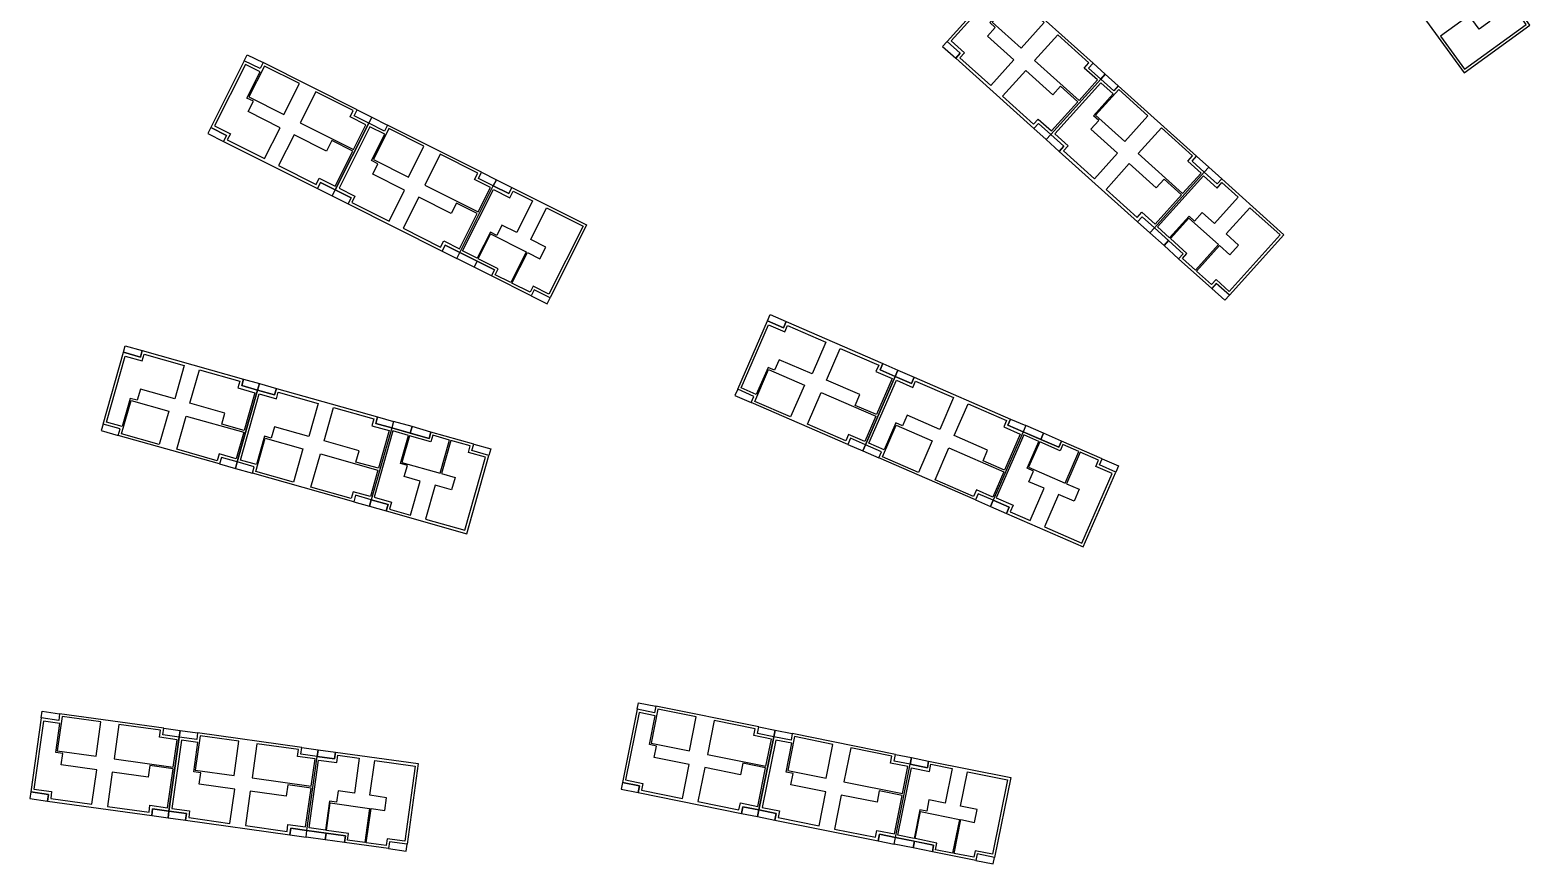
# Model space of a CAD drawing. Header units: millimetres. Extents: x 2243236 to 2245245, y 377909 to 380965.
# Drawn here: x 2243353.3 to 2243607.6, y 378292.3 to 378433.7 of the extents above; entities that cross this region are included whole.
import ezdxf

# ---------------------------------------------------------------- set-up
doc = ezdxf.new("R2010")
doc.units = ezdxf.units.MM
for name, color, linetype in [('планировка_квартир_1_тип_балконы', 6, 'Continuous'), ('планировка_квартир_1_тип_двухкомнатные', 2, 'Continuous'), ('планировка_квартир_1_тип_контур', 249, 'Continuous'), ('планировка_квартир_1_тип_однокомнатная', 5, 'Continuous'), ('планировка_квартир_1_тип_трехкомнатные', 1, 'Continuous'), ('планировка_квартир_тип_2_балконы', 6, 'Continuous'), ('планировка_квартир_тип_2_двухкомнатные', 2, 'Continuous'), ('планировка_квартир_тип_2_контур', 249, 'Continuous'), ('планировка_квартир_тип_2_однокомнатные', 5, 'Continuous'), ('планировка_квартир_тип_2_трехкомнатные', 1, 'Continuous')]:
    doc.layers.add(name, color=color, linetype=linetype)

msp = doc.modelspace()

# ---------------------------------------------------------------- linework, layer by layer
at = {"layer": 'планировка_квартир_1_тип_балконы'}
for points in [[(2243432.39, 378408.35), (2243435.02, 378407.03), (2243434.51, 378406.01), (2243431.87, 378407.33)], [(2243553.15, 378410.47), (2243555.34, 378408.5), (2243554.57, 378407.65), (2243552.39, 378409.62)], [(2243543.92, 378400.21), (2243546.34, 378398.01), (2243545.58, 378397.16), (2243543.15, 378399.35)], [(2243426.19, 378396.02), (2243429.11, 378394.54), (2243428.6, 378393.52), (2243425.68, 378394.99)], [(2243546.34, 378398.01), (2243548.81, 378395.79), (2243548.04, 378394.94), (2243545.58, 378397.16)], [(2243429.11, 378394.54), (2243432.08, 378393.05), (2243431.56, 378392.03), (2243428.6, 378393.52)], [(2243554.41, 378390.75), (2243553.64, 378389.9), (2243555.88, 378387.89), (2243556.64, 378388.74)], [(2243438.81, 378389.67), (2243438.3, 378388.65), (2243440.98, 378387.3), (2243441.49, 378388.32)], [(2243414.64, 378366.24), (2243417.79, 378365.36), (2243418.1, 378366.46), (2243414.95, 378367.34)], [(2243417.79, 378365.36), (2243420.98, 378364.46), (2243421.29, 378365.55), (2243418.1, 378366.46)], [(2243521.66, 378365.58), (2243524.67, 378364.28), (2243525.12, 378365.33), (2243522.12, 378366.63)], [(2243524.67, 378364.28), (2243527.71, 378362.96), (2243528.16, 378364.01), (2243525.12, 378365.33)], [(2243428.23, 378362.41), (2243428.54, 378363.51), (2243431.43, 378362.69), (2243431.12, 378361.59)], [(2243534.62, 378359.96), (2243535.07, 378361.01), (2243537.83, 378359.81), (2243537.37, 378358.76)], [(2243410.88, 378352.95), (2243413.72, 378352.15), (2243414.03, 378353.25), (2243411.19, 378354.05)], [(2243516.16, 378352.92), (2243518.86, 378351.74), (2243519.31, 378352.79), (2243516.61, 378353.96)], [(2243402.19, 378311.65), (2243405.1, 378311.24), (2243404.94, 378310.11), (2243402.03, 378310.52)], [(2243502.78, 378310.31), (2243505.66, 378309.73), (2243505.44, 378308.61), (2243502.55, 378309.19)], [(2243400.28, 378297.98), (2243403.52, 378297.52), (2243403.36, 378296.39), (2243400.12, 378296.84)], [(2243403.52, 378297.52), (2243406.81, 378297.06), (2243406.65, 378295.93), (2243403.36, 378296.39)], [(2243500.06, 378296.77), (2243503.26, 378296.12), (2243503.04, 378295), (2243499.83, 378295.65)], [(2243414.27, 378296.02), (2243414.11, 378294.89), (2243417.09, 378294.47), (2243417.25, 378295.61)], [(2243503.26, 378296.12), (2243506.51, 378295.46), (2243506.29, 378294.34), (2243503.04, 378295)], [(2243513.9, 378293.98), (2243513.67, 378292.86), (2243516.62, 378292.27), (2243516.85, 378293.39)]]:
    msp.add_lwpolyline(points, close=True, dxfattribs=at)
at = {"layer": 'планировка_квартир_1_тип_двухкомнатные'}
for points in [[(2243552.24, 378408.99), (2243554.54, 378406.92), (2243555.37, 378407.85), (2243558.11, 378405.38), (2243554.11, 378400.93), (2243552.03, 378402.8), (2243550.72, 378401.34), (2243549.83, 378402.15), (2243546.51, 378398.47), (2243544.44, 378400.33)], [(2243431.9, 378406.69), (2243434.66, 378405.3), (2243435.22, 378406.41), (2243438.52, 378404.76), (2243435.83, 378399.41), (2243433.34, 378400.66), (2243432.46, 378398.91), (2243431.38, 378399.45), (2243429.16, 378395.03), (2243426.67, 378396.27)], [(2243411.65, 378354.51), (2243414.62, 378353.67), (2243414.28, 378352.47), (2243417.84, 378351.47), (2243419.46, 378357.23), (2243416.77, 378357.99), (2243417.3, 378359.87), (2243416.15, 378360.2), (2243417.49, 378364.97), (2243414.81, 378365.72)], [(2243517.13, 378354.36), (2243519.96, 378353.13), (2243519.46, 378351.98), (2243522.85, 378350.51), (2243525.23, 378356), (2243522.67, 378357.12), (2243523.45, 378358.91), (2243522.35, 378359.39), (2243524.32, 378363.94), (2243521.77, 378365.05)], [(2243402.26, 378309.91), (2243405.32, 378309.49), (2243405.49, 378310.72), (2243409.15, 378310.22), (2243408.32, 378304.29), (2243405.56, 378304.67), (2243405.29, 378302.73), (2243404.09, 378302.9), (2243403.41, 378297.99), (2243400.65, 378298.38)], [(2243502.75, 378308.57), (2243505.78, 378307.96), (2243506.02, 378309.18), (2243509.64, 378308.46), (2243508.46, 378302.59), (2243505.72, 378303.14), (2243505.33, 378301.22), (2243504.15, 378301.46), (2243503.18, 378296.6), (2243500.45, 378297.15)]]:
    msp.add_lwpolyline(points, close=True, dxfattribs=at)
at = {"layer": 'планировка_квартир_1_тип_контур'}
for points in [[(2243587.29, 378441), (2243589.01, 378438.62), (2243588.09, 378437.95), (2243596.41, 378426.46), (2243607.59, 378434.56), (2243605.83, 378436.99), (2243606.76, 378437.66), (2243602.34, 378443.76), (2243601.41, 378443.09), (2243597.54, 378448.43), (2243587.29, 378441)], [(2243552.39, 378409.62), (2243554.57, 378407.65), (2243555.34, 378408.5), (2243565.88, 378399.01), (2243556.64, 378388.74), (2243554.41, 378390.75), (2243553.64, 378389.9), (2243548.04, 378394.94), (2243548.81, 378395.79), (2243543.92, 378400.21), (2243552.39, 378409.62)], [(2243431.87, 378407.33), (2243434.51, 378406.01), (2243435.02, 378407.03), (2243447.69, 378400.67), (2243441.49, 378388.32), (2243438.81, 378389.67), (2243438.3, 378388.65), (2243431.56, 378392.03), (2243432.08, 378393.05), (2243426.19, 378396.02), (2243431.87, 378407.33)], [(2243411.19, 378354.05), (2243414.03, 378353.25), (2243413.72, 378352.15), (2243427.37, 378348.3), (2243431.12, 378361.59), (2243428.23, 378362.41), (2243428.54, 378363.51), (2243421.29, 378365.55), (2243420.98, 378364.46), (2243414.64, 378366.24), (2243411.19, 378354.05)], [(2243516.61, 378353.96), (2243519.31, 378352.79), (2243518.86, 378351.74), (2243531.87, 378346.09), (2243537.37, 378358.76), (2243534.62, 378359.96), (2243535.07, 378361.01), (2243528.16, 378364.01), (2243527.71, 378362.96), (2243521.66, 378365.58), (2243516.61, 378353.96)], [(2243402.03, 378310.52), (2243404.94, 378310.11), (2243405.1, 378311.24), (2243419.15, 378309.29), (2243417.25, 378295.61), (2243414.27, 378296.02), (2243414.11, 378294.89), (2243406.65, 378295.93), (2243406.81, 378297.06), (2243400.28, 378297.98), (2243402.03, 378310.52)], [(2243502.55, 378309.19), (2243505.44, 378308.61), (2243505.66, 378309.73), (2243519.57, 378306.93), (2243516.85, 378293.39), (2243513.9, 378293.98), (2243513.67, 378292.86), (2243506.29, 378294.34), (2243506.51, 378295.46), (2243500.06, 378296.77), (2243502.55, 378309.19)]]:
    msp.add_lwpolyline(points, close=True, dxfattribs=at)
at = {"layer": 'планировка_квартир_1_тип_однокомнатная'}
for points in [[(2243554.79, 378397.34), (2243550.88, 378393), (2243548.69, 378394.97), (2243549.45, 378395.82), (2243546.65, 378398.35), (2243549.79, 378401.84)], [(2243437.44, 378396.12), (2243434.82, 378390.91), (2243432.18, 378392.23), (2243432.69, 378393.25), (2243429.32, 378394.95), (2243431.42, 378399.14)], [(2243422.86, 378358.57), (2243424.45, 378364.19), (2243421.61, 378364.99), (2243421.3, 378363.89), (2243417.66, 378364.92), (2243416.39, 378360.4)], [(2243528.78, 378356.88), (2243531.11, 378362.23), (2243528.4, 378363.41), (2243527.95, 378362.36), (2243524.48, 378363.87), (2243522.61, 378359.56)], [(2243410.9, 378301.69), (2243410.09, 378295.91), (2243407.17, 378296.32), (2243407.33, 378297.45), (2243403.58, 378297.97), (2243404.23, 378302.62)], [(2243510.87, 378299.84), (2243509.72, 378294.12), (2243506.83, 378294.7), (2243507.06, 378295.82), (2243503.35, 378296.57), (2243504.28, 378301.17)]]:
    msp.add_lwpolyline(points, close=True, dxfattribs=at)
at = {"layer": 'планировка_квартир_1_тип_трехкомнатные'}
for points in [[(2243592.45, 378432.7), (2243596.51, 378427.1), (2243606.96, 378434.66), (2243605.19, 378437.1), (2243606.12, 378437.77), (2243604.11, 378440.54), (2243599.38, 378437.11), (2243600.77, 378435.2), (2243598.98, 378433.9), (2243597.3, 378436.21)], [(2243440.9, 378403.56), (2243447.08, 378400.46), (2243441.29, 378388.93), (2243438.6, 378390.28), (2243438.09, 378389.26), (2243435.03, 378390.8), (2243437.65, 378396.01), (2243439.77, 378394.95), (2243440.77, 378396.93), (2243438.21, 378398.21)], [(2243560.09, 378403.6), (2243565.23, 378398.98), (2243556.6, 378389.39), (2243554.37, 378391.4), (2243553.61, 378390.55), (2243551.06, 378392.84), (2243554.97, 378397.18), (2243556.73, 378395.59), (2243558.21, 378397.24), (2243556.09, 378399.15)], [(2243420.4, 378350.74), (2243427.05, 378348.87), (2243430.55, 378361.28), (2243427.66, 378362.1), (2243427.97, 378363.19), (2243424.68, 378364.12), (2243423.1, 378358.51), (2243425.38, 378357.86), (2243424.77, 378355.73), (2243422.02, 378356.51)], [(2243525.29, 378349.45), (2243531.63, 378346.7), (2243536.77, 378358.53), (2243534.01, 378359.72), (2243534.47, 378360.77), (2243531.33, 378362.13), (2243529.01, 378356.78), (2243531.18, 378355.84), (2243530.3, 378353.8), (2243527.67, 378354.94)], [(2243411.78, 378309.85), (2243418.63, 378308.89), (2243416.85, 378296.12), (2243413.88, 378296.53), (2243413.72, 378295.4), (2243410.33, 378295.87), (2243411.14, 378301.66), (2243413.48, 378301.33), (2243413.79, 378303.52), (2243410.96, 378303.92)], [(2243512.25, 378307.93), (2243519.03, 378306.57), (2243516.48, 378293.92), (2243513.54, 378294.52), (2243513.31, 378293.4), (2243509.96, 378294.07), (2243511.11, 378299.79), (2243513.44, 378299.33), (2243513.87, 378301.5), (2243511.07, 378302.06)]]:
    msp.add_lwpolyline(points, close=True, dxfattribs=at)
at = {"layer": 'планировка_квартир_тип_2_балконы'}
for points in [[(2243510.25, 378428.95), (2243511.02, 378429.81), (2243508.8, 378431.81), (2243508.03, 378430.95)], [(2243389.66, 378428.53), (2243390.17, 378429.55), (2243392.84, 378428.21), (2243392.33, 378427.19), (2243389.66, 378428.53)], [(2243532.75, 378427.29), (2243533.52, 378428.14), (2243535.59, 378426.27), (2243534.83, 378425.42)], [(2243534.83, 378425.42), (2243535.59, 378426.27), (2243537.81, 378424.27), (2243537.05, 378423.42), (2243534.83, 378425.42)], [(2243408.27, 378419.18), (2243408.79, 378420.21), (2243411.28, 378418.95), (2243410.77, 378417.93)], [(2243410.77, 378417.93), (2243411.28, 378418.95), (2243413.95, 378417.61), (2243413.44, 378416.59), (2243410.77, 378417.93)], [(2243386.13, 378414.85), (2243386.65, 378415.87), (2243383.97, 378417.22), (2243383.46, 378416.19)], [(2243523.51, 378417.02), (2243525.59, 378415.15), (2243526.36, 378416.01), (2243524.28, 378417.87)], [(2243527.81, 378413.15), (2243528.58, 378414.01), (2243526.36, 378416.01), (2243525.59, 378415.15)], [(2243550.31, 378411.49), (2243551.08, 378412.33), (2243553.15, 378410.47), (2243552.39, 378409.62)], [(2243429.38, 378408.58), (2243429.89, 378409.6), (2243432.39, 378408.35), (2243431.87, 378407.33)], [(2243402.07, 378406.84), (2243404.57, 378405.59), (2243405.08, 378406.62), (2243402.59, 378407.87)], [(2243407.24, 378404.25), (2243407.75, 378405.27), (2243405.08, 378406.62), (2243404.57, 378405.59)], [(2243541.07, 378401.22), (2243543.15, 378399.35), (2243543.92, 378400.21), (2243541.84, 378402.07)], [(2243423.18, 378396.24), (2243425.68, 378394.99), (2243426.19, 378396.02), (2243423.7, 378397.27)], [(2243481.53, 378384.27), (2243481.07, 378383.21), (2243478.33, 378384.4), (2243478.79, 378385.46)], [(2243372.36, 378379.37), (2243372.05, 378378.26), (2243369.17, 378379.07), (2243369.48, 378380.18)], [(2243497.9, 378377.16), (2243500.45, 378376.05), (2243500, 378374.99), (2243497.44, 378376.1)], [(2243503.2, 378374.86), (2243502.74, 378373.8), (2243500, 378374.99), (2243500.45, 378376.05)], [(2243389.53, 378374.52), (2243392.21, 378373.76), (2243391.9, 378372.65), (2243389.22, 378373.41)], [(2243395.09, 378372.95), (2243394.78, 378371.84), (2243391.9, 378372.65), (2243392.21, 378373.76)], [(2243473.29, 378372.79), (2243472.83, 378371.74), (2243475.57, 378370.55), (2243476.03, 378371.6), (2243473.29, 378372.79)], [(2243412.26, 378368.1), (2243414.95, 378367.34), (2243414.64, 378366.24), (2243411.95, 378367)], [(2243519.56, 378367.75), (2243522.12, 378366.63), (2243521.66, 378365.58), (2243519.1, 378366.69)], [(2243365.73, 378366.88), (2243365.42, 378365.79), (2243368.3, 378364.97), (2243368.61, 378366.07), (2243365.73, 378366.88)], [(2243492.39, 378364.49), (2243491.94, 378363.44), (2243494.5, 378362.33), (2243494.95, 378363.38)], [(2243494.95, 378363.38), (2243494.5, 378362.33), (2243497.24, 378361.14), (2243497.69, 378362.19), (2243494.95, 378363.38)], [(2243385.78, 378361.23), (2243385.47, 378360.13), (2243388.15, 378359.37), (2243388.46, 378360.47)], [(2243388.46, 378360.47), (2243388.15, 378359.37), (2243391.03, 378358.56), (2243391.34, 378359.65), (2243388.46, 378360.47)], [(2243408.51, 378354.81), (2243408.2, 378353.71), (2243410.88, 378352.95), (2243411.19, 378354.05)], [(2243514.06, 378355.08), (2243513.6, 378354.03), (2243516.16, 378352.92), (2243516.61, 378353.96)], [(2243456.24, 378318.51), (2243456.47, 378319.63), (2243459.4, 378319.04), (2243459.17, 378317.92), (2243456.24, 378318.51)], [(2243355.24, 378317.04), (2243355.4, 378318.17), (2243358.36, 378317.76), (2243358.2, 378316.62), (2243355.24, 378317.04)], [(2243375.87, 378314.16), (2243376.03, 378315.29), (2243378.79, 378314.91), (2243378.63, 378313.78)], [(2243378.63, 378313.78), (2243378.79, 378314.91), (2243381.75, 378314.5), (2243381.6, 378313.37), (2243378.63, 378313.78)], [(2243476.66, 378314.4), (2243476.89, 378315.52), (2243479.62, 378314.97), (2243479.4, 378313.85)], [(2243479.4, 378313.85), (2243479.62, 378314.97), (2243482.55, 378314.38), (2243482.33, 378313.26), (2243479.4, 378313.85)], [(2243399.27, 378310.9), (2243399.42, 378312.03), (2243402.19, 378311.65), (2243402.03, 378310.52)], [(2243499.82, 378309.74), (2243500.04, 378310.86), (2243502.78, 378310.31), (2243502.55, 378309.19)], [(2243356.29, 378302.94), (2243356.45, 378304.08), (2243353.49, 378304.5), (2243353.33, 378303.36)], [(2243456.45, 378304.38), (2243456.67, 378305.51), (2243453.74, 378306.1), (2243453.52, 378304.97)], [(2243373.96, 378300.48), (2243376.73, 378300.1), (2243376.89, 378301.24), (2243374.12, 378301.62)], [(2243473.94, 378300.86), (2243476.67, 378300.31), (2243476.9, 378301.43), (2243474.16, 378301.98)], [(2243479.6, 378299.72), (2243479.83, 378300.84), (2243476.9, 378301.43), (2243476.67, 378300.31)], [(2243379.69, 378299.68), (2243379.85, 378300.82), (2243376.89, 378301.24), (2243376.73, 378300.1)], [(2243397.36, 378297.22), (2243400.12, 378296.84), (2243400.28, 378297.98), (2243397.52, 378298.36)], [(2243497.09, 378296.2), (2243499.83, 378295.65), (2243500.06, 378296.77), (2243497.32, 378297.32)]]:
    msp.add_lwpolyline(points, close=True, dxfattribs=at)
at = {"layer": 'планировка_квартир_тип_2_двухкомнатные'}
for points in [[(2243531.15, 378421.8), (2243534.28, 378425.27), (2243532.04, 378427.29), (2243532.84, 378428.18), (2243527.56, 378432.93), (2243523.63, 378428.57)], [(2243518.18, 378422.51), (2243523.46, 378417.75), (2243524.25, 378418.63), (2243526.49, 378416.61), (2243530.95, 378421.57), (2243528.01, 378424.22), (2243526.69, 378422.75), (2243522.11, 378426.88)], [(2243408.18, 378413.47), (2243410.28, 378417.65), (2243407.58, 378419), (2243408.12, 378420.07), (2243401.77, 378423.26), (2243399.13, 378418.01)], [(2243395.47, 378410.73), (2243401.83, 378407.54), (2243402.35, 378408.59), (2243405.05, 378407.23), (2243408.04, 378413.19), (2243404.51, 378414.98), (2243403.62, 378413.21), (2243398.11, 378415.98)], [(2243548.71, 378406), (2243551.84, 378409.47), (2243549.6, 378411.49), (2243550.4, 378412.38), (2243545.11, 378417.13), (2243541.19, 378412.77)], [(2243429.29, 378402.87), (2243431.39, 378407.05), (2243428.69, 378408.4), (2243429.23, 378409.47), (2243422.88, 378412.66), (2243420.24, 378407.41)], [(2243535.73, 378406.71), (2243541.02, 378401.95), (2243541.8, 378402.83), (2243544.04, 378400.81), (2243548.5, 378405.77), (2243545.57, 378408.42), (2243544.25, 378406.95), (2243539.66, 378411.08)], [(2243416.58, 378400.12), (2243422.93, 378396.93), (2243423.46, 378397.99), (2243426.16, 378396.63), (2243429.15, 378402.59), (2243425.62, 378404.37), (2243424.73, 378402.61), (2243419.22, 378405.38)], [(2243490.68, 378379.74), (2243497.2, 378376.9), (2243496.73, 378375.82), (2243499.5, 378374.62), (2243496.84, 378368.51), (2243493.21, 378370.07), (2243494, 378371.89), (2243488.34, 378374.35)], [(2243382.04, 378376.1), (2243388.88, 378374.17), (2243388.56, 378373.04), (2243391.46, 378372.22), (2243389.65, 378365.81), (2243385.84, 378366.87), (2243386.38, 378368.77), (2243380.44, 378370.45)], [(2243496.72, 378368.22), (2243494.86, 378363.93), (2243492.09, 378365.14), (2243491.62, 378364.04), (2243485.1, 378366.87), (2243487.44, 378372.26)], [(2243512.35, 378370.32), (2243518.87, 378367.49), (2243518.4, 378366.41), (2243521.16, 378365.21), (2243518.51, 378359.09), (2243514.88, 378360.66), (2243515.66, 378362.48), (2243510.01, 378364.93)], [(2243389.56, 378365.51), (2243388.29, 378361.01), (2243385.39, 378361.83), (2243385.07, 378360.68), (2243378.23, 378362.61), (2243379.82, 378368.26)], [(2243404.77, 378369.69), (2243411.61, 378367.76), (2243411.29, 378366.62), (2243414.19, 378365.8), (2243412.38, 378359.39), (2243408.57, 378360.45), (2243409.11, 378362.36), (2243403.17, 378364.03)], [(2243518.38, 378358.81), (2243516.52, 378354.52), (2243513.76, 378355.72), (2243513.28, 378354.63), (2243506.76, 378357.46), (2243509.1, 378362.85)], [(2243412.3, 378359.09), (2243411.03, 378354.59), (2243408.12, 378355.41), (2243407.8, 378354.26), (2243400.96, 378356.19), (2243402.55, 378361.84)], [(2243377.62, 378308.72), (2243378.26, 378313.35), (2243375.28, 378313.77), (2243375.44, 378314.95), (2243368.4, 378315.93), (2243367.59, 378310.12)], [(2243478.08, 378308.86), (2243479, 378313.44), (2243476.05, 378314.04), (2243476.28, 378315.21), (2243469.31, 378316.61), (2243468.16, 378310.86)], [(2243401.01, 378305.46), (2243401.66, 378310.09), (2243398.67, 378310.51), (2243398.84, 378311.69), (2243391.8, 378312.67), (2243390.99, 378306.86)], [(2243501.24, 378304.2), (2243502.16, 378308.78), (2243499.2, 378309.38), (2243499.44, 378310.55), (2243492.47, 378311.95), (2243491.31, 378306.2)], [(2243466.55, 378302.87), (2243473.51, 378301.46), (2243473.75, 378302.62), (2243476.7, 378302.02), (2243478.02, 378308.56), (2243474.14, 378309.35), (2243473.75, 378307.41), (2243467.71, 378308.63)], [(2243366.47, 378302.04), (2243373.51, 378301.06), (2243373.67, 378302.23), (2243376.66, 378301.81), (2243377.58, 378308.41), (2243373.66, 378308.97), (2243373.39, 378307.01), (2243367.28, 378307.86)], [(2243389.86, 378298.78), (2243396.9, 378297.8), (2243397.06, 378298.97), (2243400.05, 378298.55), (2243400.97, 378305.15), (2243397.06, 378305.71), (2243396.78, 378303.75), (2243390.67, 378304.6)], [(2243489.7, 378298.2), (2243496.67, 378296.8), (2243496.9, 378297.96), (2243499.86, 378297.36), (2243501.17, 378303.9), (2243497.3, 378304.69), (2243496.91, 378302.75), (2243490.86, 378303.96)]]:
    msp.add_lwpolyline(points, close=True, dxfattribs=at)
at = {"layer": 'планировка_квартир_тип_2_контур'}
for points in [[(2243534.83, 378425.42), (2243532.75, 378427.29), (2243533.52, 378428.14), (2243520.26, 378440.07), (2243519.49, 378439.22), (2243517.27, 378441.22), (2243508.8, 378431.81), (2243508.8, 378431.81), (2243511.02, 378429.81), (2243510.25, 378428.95), (2243523.51, 378417.02), (2243524.28, 378417.87), (2243526.36, 378416.01), (2243534.83, 378425.42)], [(2243410.77, 378417.93), (2243408.27, 378419.18), (2243408.79, 378420.21), (2243392.84, 378428.21), (2243392.33, 378427.19), (2243389.66, 378428.53), (2243383.97, 378417.22), (2243383.97, 378417.22), (2243386.65, 378415.87), (2243386.13, 378414.85), (2243402.07, 378406.84), (2243402.59, 378407.87), (2243405.08, 378406.62), (2243410.77, 378417.93)], [(2243552.39, 378409.62), (2243550.31, 378411.49), (2243551.08, 378412.33), (2243537.81, 378424.27), (2243537.05, 378423.42), (2243534.83, 378425.42), (2243526.36, 378416.01), (2243526.36, 378416.01), (2243528.58, 378414.01), (2243527.81, 378413.15), (2243541.07, 378401.22), (2243541.84, 378402.07), (2243543.92, 378400.21), (2243552.39, 378409.62)], [(2243431.87, 378407.33), (2243429.38, 378408.58), (2243429.89, 378409.6), (2243413.95, 378417.61), (2243413.44, 378416.59), (2243410.77, 378417.93), (2243405.08, 378406.62), (2243405.08, 378406.62), (2243407.75, 378405.27), (2243407.24, 378404.25), (2243423.18, 378396.24), (2243423.7, 378397.27), (2243426.19, 378396.02), (2243431.87, 378407.33)], [(2243494.95, 378363.38), (2243492.39, 378364.49), (2243491.94, 378363.44), (2243475.57, 378370.55), (2243476.03, 378371.6), (2243473.29, 378372.79), (2243478.33, 378384.4), (2243478.33, 378384.4), (2243481.07, 378383.21), (2243481.53, 378384.27), (2243497.9, 378377.16), (2243497.44, 378376.1), (2243500, 378374.99), (2243494.95, 378363.38)], [(2243388.46, 378360.47), (2243385.78, 378361.23), (2243385.47, 378360.13), (2243368.3, 378364.97), (2243368.61, 378366.07), (2243365.73, 378366.88), (2243369.17, 378379.07), (2243369.17, 378379.07), (2243372.05, 378378.26), (2243372.36, 378379.37), (2243389.53, 378374.52), (2243389.22, 378373.41), (2243391.9, 378372.65), (2243388.46, 378360.47)], [(2243411.19, 378354.05), (2243408.51, 378354.81), (2243408.2, 378353.71), (2243391.03, 378358.56), (2243391.34, 378359.65), (2243388.46, 378360.47), (2243391.9, 378372.65), (2243391.9, 378372.65), (2243394.78, 378371.84), (2243395.09, 378372.95), (2243412.26, 378368.1), (2243411.95, 378367), (2243414.64, 378366.24), (2243411.19, 378354.05)], [(2243516.61, 378353.96), (2243514.06, 378355.08), (2243513.6, 378354.03), (2243497.24, 378361.14), (2243497.69, 378362.19), (2243494.95, 378363.38), (2243500, 378374.99), (2243500, 378374.99), (2243502.74, 378373.8), (2243503.2, 378374.86), (2243519.56, 378367.75), (2243519.1, 378366.69), (2243521.66, 378365.58), (2243516.61, 378353.96)], [(2243378.63, 378313.78), (2243375.87, 378314.16), (2243376.03, 378315.29), (2243358.36, 378317.76), (2243358.2, 378316.62), (2243355.24, 378317.04), (2243353.49, 378304.5), (2243353.49, 378304.5), (2243356.45, 378304.08), (2243356.29, 378302.94), (2243373.96, 378300.48), (2243374.12, 378301.62), (2243376.89, 378301.24), (2243378.63, 378313.78)], [(2243479.4, 378313.85), (2243476.66, 378314.4), (2243476.89, 378315.52), (2243459.4, 378319.04), (2243459.17, 378317.92), (2243456.24, 378318.51), (2243453.74, 378306.1), (2243453.74, 378306.1), (2243456.67, 378305.51), (2243456.45, 378304.38), (2243473.94, 378300.86), (2243474.16, 378301.98), (2243476.9, 378301.43), (2243479.4, 378313.85)], [(2243402.03, 378310.52), (2243399.27, 378310.9), (2243399.42, 378312.03), (2243381.75, 378314.5), (2243381.6, 378313.37), (2243378.63, 378313.78), (2243376.89, 378301.24), (2243376.89, 378301.24), (2243379.85, 378300.82), (2243379.69, 378299.68), (2243397.36, 378297.22), (2243397.52, 378298.36), (2243400.28, 378297.98), (2243402.03, 378310.52)], [(2243502.55, 378309.19), (2243499.82, 378309.74), (2243500.04, 378310.86), (2243482.55, 378314.38), (2243482.33, 378313.26), (2243479.4, 378313.85), (2243476.9, 378301.43), (2243476.9, 378301.43), (2243479.83, 378300.84), (2243479.6, 378299.72), (2243497.09, 378296.2), (2243497.32, 378297.32), (2243500.06, 378296.77), (2243502.55, 378309.19)]]:
    msp.add_lwpolyline(points, dxfattribs=at)
at = {"layer": 'планировка_квартир_тип_2_однокомнатные'}
for points in [[(2243521.33, 378430.64), (2243525.25, 378435), (2243520.33, 378439.44), (2243516.4, 378435.08)], [(2243396.37, 378419.4), (2243399, 378424.65), (2243393.08, 378427.62), (2243390.44, 378422.38)], [(2243538.89, 378414.84), (2243542.81, 378419.2), (2243537.88, 378423.64), (2243533.96, 378419.28)], [(2243417.47, 378408.8), (2243420.11, 378414.05), (2243414.18, 378417.02), (2243411.55, 378411.78)], [(2243484.6, 378373.49), (2243482.26, 378368.11), (2243476.18, 378370.75), (2243478.51, 378376.13)], [(2243376.84, 378369.1), (2243375.25, 378363.45), (2243368.87, 378365.25), (2243370.46, 378370.9)], [(2243506.26, 378364.08), (2243503.92, 378358.7), (2243497.84, 378361.34), (2243500.18, 378366.72)], [(2243399.57, 378362.68), (2243397.98, 378357.03), (2243391.6, 378358.83), (2243393.19, 378364.48)], [(2243364.53, 378310.54), (2243365.34, 378316.36), (2243358.77, 378317.27), (2243357.96, 378311.46)], [(2243465.12, 378311.47), (2243466.28, 378317.22), (2243459.78, 378318.53), (2243458.62, 378312.78)], [(2243387.92, 378307.28), (2243388.73, 378313.1), (2243382.16, 378314.01), (2243381.35, 378308.2)], [(2243488.28, 378306.81), (2243489.43, 378312.56), (2243482.93, 378313.87), (2243481.78, 378308.12)]]:
    msp.add_lwpolyline(points, close=True, dxfattribs=at)
at = {"layer": 'планировка_квартир_тип_2_трехкомнатные'}
for points in [[(2243509.49, 378431.91), (2243511.73, 378429.89), (2243510.95, 378429.02), (2243516.2, 378424.3), (2243520.12, 378428.66), (2243515.62, 378432.71), (2243516.94, 378434.18), (2243516.03, 378434.99), (2243519.37, 378438.7), (2243517.28, 378440.57)], [(2243384.61, 378417.5), (2243387.31, 378416.14), (2243386.78, 378415.09), (2243393.09, 378411.93), (2243395.73, 378417.17), (2243390.31, 378419.89), (2243391.2, 378421.65), (2243390.11, 378422.2), (2243392.35, 378426.65), (2243389.84, 378427.91)], [(2243527.05, 378416.11), (2243529.29, 378414.09), (2243528.51, 378413.22), (2243533.75, 378408.5), (2243537.68, 378412.86), (2243533.18, 378416.91), (2243534.49, 378418.38), (2243533.59, 378419.19), (2243536.92, 378422.9), (2243534.84, 378424.77)], [(2243405.72, 378406.9), (2243408.42, 378405.54), (2243407.89, 378404.49), (2243414.2, 378401.33), (2243416.84, 378406.57), (2243411.42, 378409.29), (2243412.31, 378411.05), (2243411.22, 378411.6), (2243413.46, 378416.05), (2243410.95, 378417.31)], [(2243478.52, 378383.73), (2243481.29, 378382.53), (2243481.76, 378383.61), (2243488.24, 378380.79), (2243485.9, 378375.41), (2243480.34, 378377.82), (2243479.56, 378376.02), (2243478.44, 378376.5), (2243476.45, 378371.93), (2243473.88, 378373.05)], [(2243369.45, 378378.43), (2243372.36, 378377.61), (2243372.68, 378378.74), (2243379.47, 378376.82), (2243377.88, 378371.17), (2243372.04, 378372.82), (2243371.51, 378370.93), (2243370.34, 378371.26), (2243368.98, 378366.46), (2243366.29, 378367.22)], [(2243500.19, 378374.32), (2243502.96, 378373.12), (2243503.43, 378374.19), (2243509.9, 378371.38), (2243507.56, 378366), (2243502, 378368.41), (2243501.22, 378366.61), (2243500.1, 378367.09), (2243498.12, 378362.52), (2243495.55, 378363.64)], [(2243392.18, 378372.02), (2243395.09, 378371.2), (2243395.41, 378372.32), (2243402.2, 378370.41), (2243400.61, 378364.76), (2243394.78, 378366.4), (2243394.24, 378364.51), (2243393.07, 378364.84), (2243391.72, 378360.04), (2243389.02, 378360.8)], [(2243454.28, 378306.53), (2243457.24, 378305.94), (2243457.01, 378304.79), (2243463.93, 378303.4), (2243465.09, 378309.15), (2243459.15, 378310.35), (2243459.54, 378312.28), (2243458.35, 378312.52), (2243459.33, 378317.4), (2243456.58, 378317.96)], [(2243354.01, 378304.97), (2243357, 378304.55), (2243356.84, 378303.39), (2243363.83, 378302.41), (2243364.64, 378308.23), (2243358.64, 378309.07), (2243358.91, 378311.01), (2243357.7, 378311.18), (2243358.39, 378316.12), (2243355.61, 378316.51)], [(2243377.4, 378301.71), (2243380.39, 378301.29), (2243380.23, 378300.13), (2243387.22, 378299.15), (2243388.03, 378304.97), (2243382.03, 378305.81), (2243382.3, 378307.75), (2243381.1, 378307.92), (2243381.78, 378312.86), (2243379.01, 378313.25)], [(2243477.44, 378301.87), (2243480.4, 378301.28), (2243480.17, 378300.13), (2243487.09, 378298.73), (2243488.25, 378304.49), (2243482.31, 378305.69), (2243482.7, 378307.62), (2243481.5, 378307.86), (2243482.49, 378312.74), (2243479.74, 378313.3)]]:
    msp.add_lwpolyline(points, close=True, dxfattribs=at)

doc.saveas('drawing.dxf')
